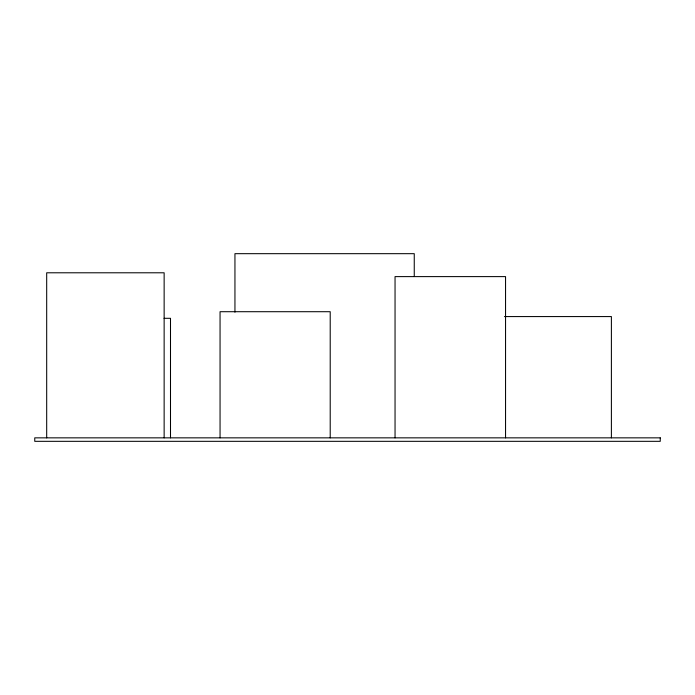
<?xml version="1.0" encoding="UTF-8"?>
<svg xmlns="http://www.w3.org/2000/svg" width="695" height="695" viewBox="0 0 695 695"><rect width="100%" height="100%" fill="white"/><g stroke="black" fill="none" stroke-linecap="round" stroke-linejoin="round"><path stroke-width="1.04" d="M504.44 316.572L611.391 316.572L611.391 437.85M164.063 318.31L170.501 318.31L170.501 437.85M505.552 437.85L505.552 276.61L395.047 276.61L395.047 437.85M414.255 276.428L414.255 253.675L234.945 253.675L234.945 312.177M330.212 437.85L330.212 311.708L220.054 311.708L220.054 437.85M164.142 437.85L164.142 272.788L46.687 272.788L46.687 437.85M660.25 437.85L34.75 437.85L34.75 441.325L660.25 441.325L660.25 437.85"/></g></svg>
